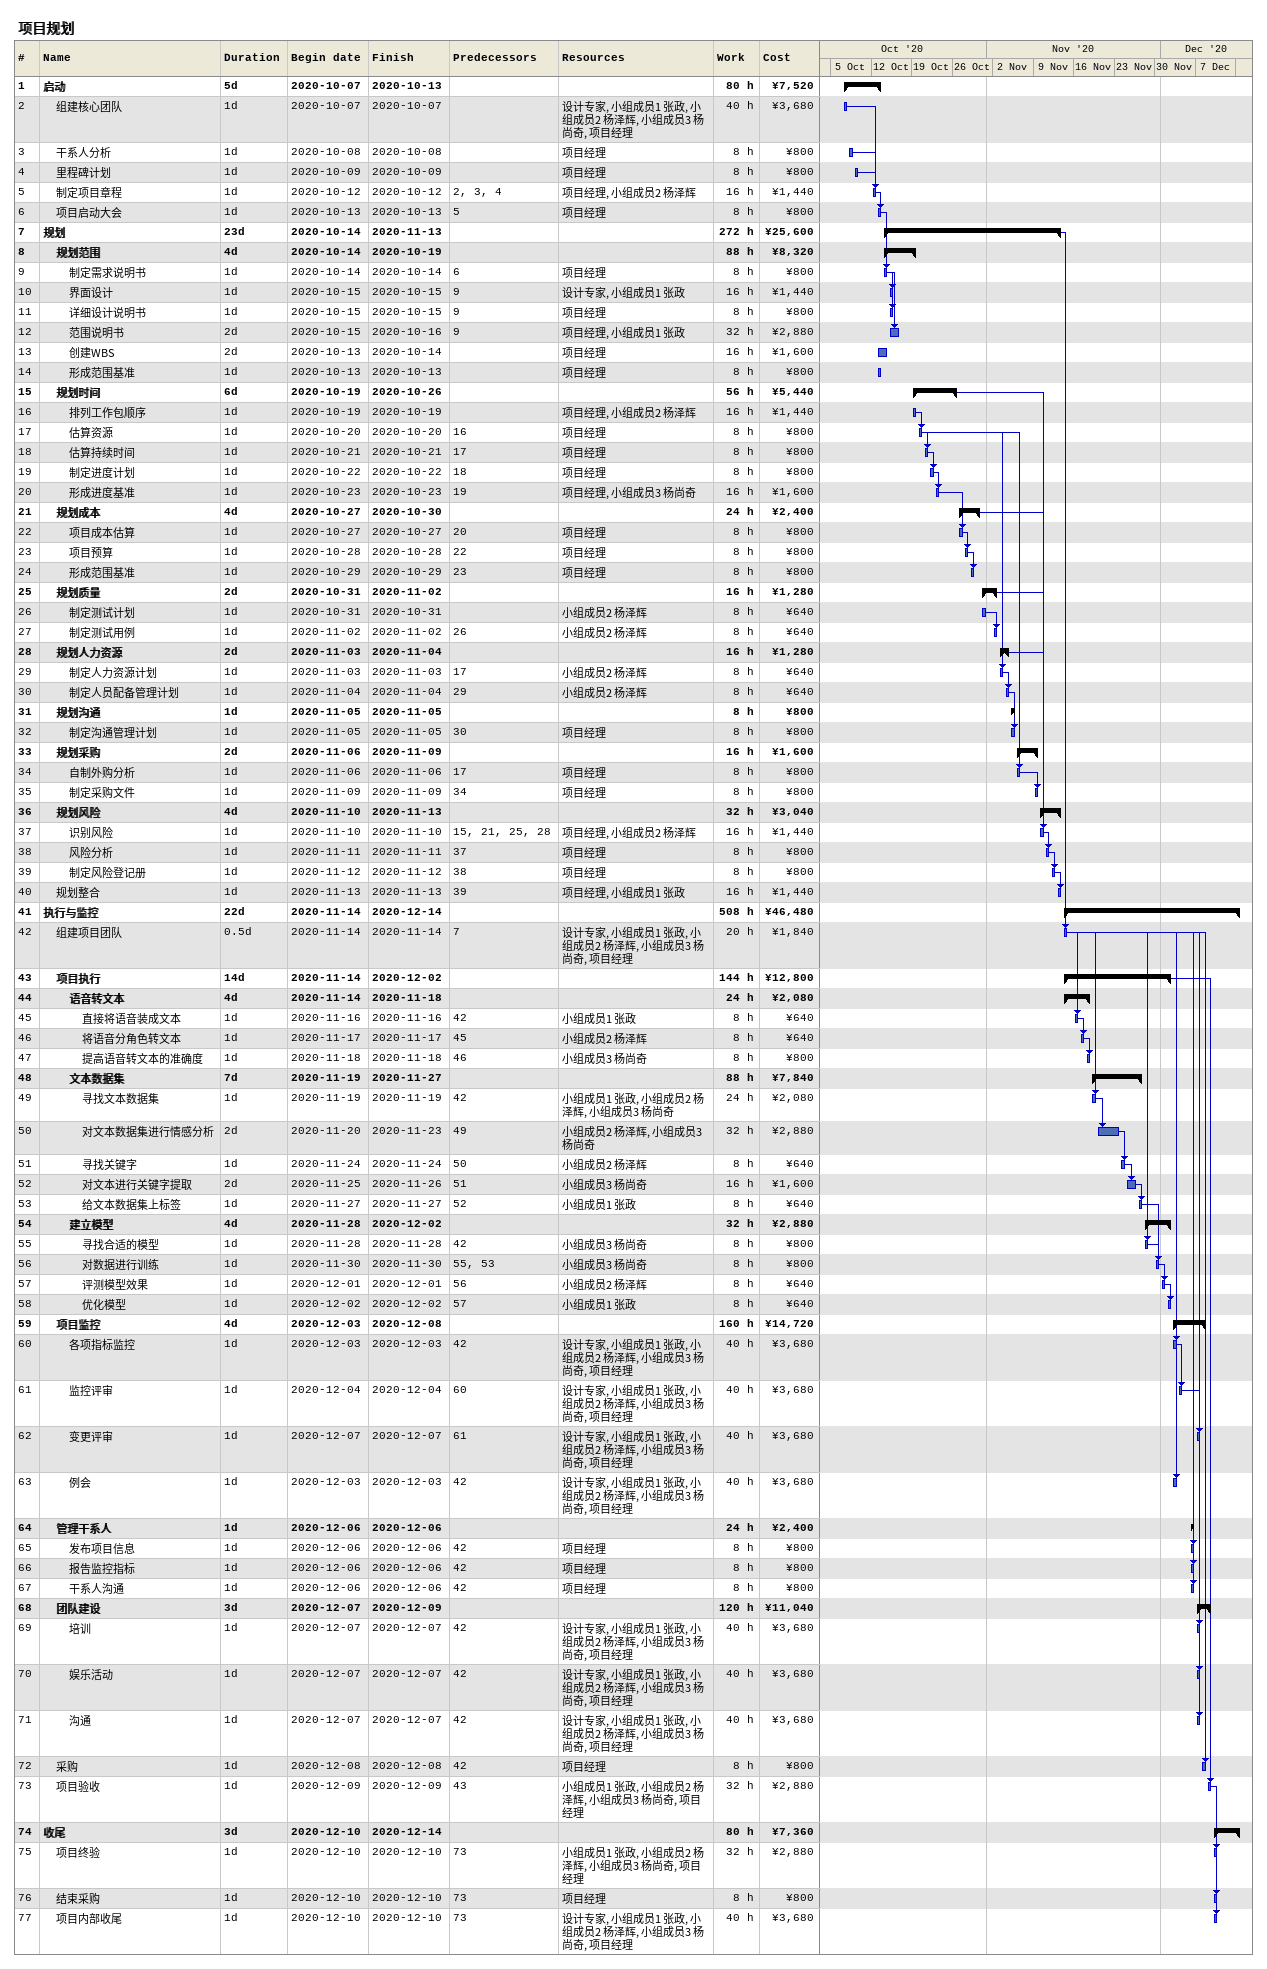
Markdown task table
项目规划

| ID | Level | Task | Duration | Start | Finish | Predecessors | Resources | Work (h) | Cost (¥) |
|---|---|---|---|---|---|---|---|---|---|
| 1 | 1 | **启动** | 5d | 2020-10-07 | 2020-10-13 |  |  | 80 | 7520 |
| 2 | 2 | 组建核心团队 | 1d | 2020-10-07 | 2020-10-07 |  | 设计专家, 小组成员1 张政, 小组成员2 杨泽辉, 小组成员3 杨尚奇, 项目经理 | 40 | 3680 |
| 3 | 2 | 干系人分析 | 1d | 2020-10-08 | 2020-10-08 |  | 项目经理 | 8 | 800 |
| 4 | 2 | 里程碑计划 | 1d | 2020-10-09 | 2020-10-09 |  | 项目经理 | 8 | 800 |
| 5 | 2 | 制定项目章程 | 1d | 2020-10-12 | 2020-10-12 | 2, 3, 4 | 项目经理, 小组成员2 杨泽辉 | 16 | 1440 |
| 6 | 2 | 项目启动大会 | 1d | 2020-10-13 | 2020-10-13 | 5 | 项目经理 | 8 | 800 |
| 7 | 1 | **规划** | 23d | 2020-10-14 | 2020-11-13 |  |  | 272 | 25600 |
| 8 | 2 | **规划范围** | 4d | 2020-10-14 | 2020-10-19 |  |  | 88 | 8320 |
| 9 | 3 | 制定需求说明书 | 1d | 2020-10-14 | 2020-10-14 | 6 | 项目经理 | 8 | 800 |
| 10 | 3 | 界面设计 | 1d | 2020-10-15 | 2020-10-15 | 9 | 设计专家, 小组成员1 张政 | 16 | 1440 |
| 11 | 3 | 详细设计说明书 | 1d | 2020-10-15 | 2020-10-15 | 9 | 项目经理 | 8 | 800 |
| 12 | 3 | 范围说明书 | 2d | 2020-10-15 | 2020-10-16 | 9 | 项目经理, 小组成员1 张政 | 32 | 2880 |
| 13 | 3 | 创建WBS | 2d | 2020-10-13 | 2020-10-14 |  | 项目经理 | 16 | 1600 |
| 14 | 3 | 形成范围基准 | 1d | 2020-10-13 | 2020-10-13 |  | 项目经理 | 8 | 800 |
| 15 | 2 | **规划时间** | 6d | 2020-10-19 | 2020-10-26 |  |  | 56 | 5440 |
| 16 | 3 | 排列工作包顺序 | 1d | 2020-10-19 | 2020-10-19 |  | 项目经理, 小组成员2 杨泽辉 | 16 | 1440 |
| 17 | 3 | 估算资源 | 1d | 2020-10-20 | 2020-10-20 | 16 | 项目经理 | 8 | 800 |
| 18 | 3 | 估算持续时间 | 1d | 2020-10-21 | 2020-10-21 | 17 | 项目经理 | 8 | 800 |
| 19 | 3 | 制定进度计划 | 1d | 2020-10-22 | 2020-10-22 | 18 | 项目经理 | 8 | 800 |
| 20 | 3 | 形成进度基准 | 1d | 2020-10-23 | 2020-10-23 | 19 | 项目经理, 小组成员3 杨尚奇 | 16 | 1600 |
| 21 | 2 | **规划成本** | 4d | 2020-10-27 | 2020-10-30 |  |  | 24 | 2400 |
| 22 | 3 | 项目成本估算 | 1d | 2020-10-27 | 2020-10-27 | 20 | 项目经理 | 8 | 800 |
| 23 | 3 | 项目预算 | 1d | 2020-10-28 | 2020-10-28 | 22 | 项目经理 | 8 | 800 |
| 24 | 3 | 形成范围基准 | 1d | 2020-10-29 | 2020-10-29 | 23 | 项目经理 | 8 | 800 |
| 25 | 2 | **规划质量** | 2d | 2020-10-31 | 2020-11-02 |  |  | 16 | 1280 |
| 26 | 3 | 制定测试计划 | 1d | 2020-10-31 | 2020-10-31 |  | 小组成员2 杨泽辉 | 8 | 640 |
| 27 | 3 | 制定测试用例 | 1d | 2020-11-02 | 2020-11-02 | 26 | 小组成员2 杨泽辉 | 8 | 640 |
| 28 | 2 | **规划人力资源** | 2d | 2020-11-03 | 2020-11-04 |  |  | 16 | 1280 |
| 29 | 3 | 制定人力资源计划 | 1d | 2020-11-03 | 2020-11-03 | 17 | 小组成员2 杨泽辉 | 8 | 640 |
| 30 | 3 | 制定人员配备管理计划 | 1d | 2020-11-04 | 2020-11-04 | 29 | 小组成员2 杨泽辉 | 8 | 640 |
| 31 | 2 | **规划沟通** | 1d | 2020-11-05 | 2020-11-05 |  |  | 8 | 800 |
| 32 | 3 | 制定沟通管理计划 | 1d | 2020-11-05 | 2020-11-05 | 30 | 项目经理 | 8 | 800 |
| 33 | 2 | **规划采购** | 2d | 2020-11-06 | 2020-11-09 |  |  | 16 | 1600 |
| 34 | 3 | 自制外购分析 | 1d | 2020-11-06 | 2020-11-06 | 17 | 项目经理 | 8 | 800 |
| 35 | 3 | 制定采购文件 | 1d | 2020-11-09 | 2020-11-09 | 34 | 项目经理 | 8 | 800 |
| 36 | 2 | **规划风险** | 4d | 2020-11-10 | 2020-11-13 |  |  | 32 | 3040 |
| 37 | 3 | 识别风险 | 1d | 2020-11-10 | 2020-11-10 | 15, 21, 25, 28 | 项目经理, 小组成员2 杨泽辉 | 16 | 1440 |
| 38 | 3 | 风险分析 | 1d | 2020-11-11 | 2020-11-11 | 37 | 项目经理 | 8 | 800 |
| 39 | 3 | 制定风险登记册 | 1d | 2020-11-12 | 2020-11-12 | 38 | 项目经理 | 8 | 800 |
| 40 | 2 | 规划整合 | 1d | 2020-11-13 | 2020-11-13 | 39 | 项目经理, 小组成员1 张政 | 16 | 1440 |
| 41 | 1 | **执行与监控** | 22d | 2020-11-14 | 2020-12-14 |  |  | 508 | 46480 |
| 42 | 2 | 组建项目团队 | 0.5d | 2020-11-14 | 2020-11-14 | 7 | 设计专家, 小组成员1 张政, 小组成员2 杨泽辉, 小组成员3 杨尚奇, 项目经理 | 20 | 1840 |
| 43 | 2 | **项目执行** | 14d | 2020-11-14 | 2020-12-02 |  |  | 144 | 12800 |
| 44 | 3 | **语音转文本** | 4d | 2020-11-14 | 2020-11-18 |  |  | 24 | 2080 |
| 45 | 4 | 直接将语音装成文本 | 1d | 2020-11-16 | 2020-11-16 | 42 | 小组成员1 张政 | 8 | 640 |
| 46 | 4 | 将语音分角色转文本 | 1d | 2020-11-17 | 2020-11-17 | 45 | 小组成员2 杨泽辉 | 8 | 640 |
| 47 | 4 | 提高语音转文本的准确度 | 1d | 2020-11-18 | 2020-11-18 | 46 | 小组成员3 杨尚奇 | 8 | 800 |
| 48 | 3 | **文本数据集** | 7d | 2020-11-19 | 2020-11-27 |  |  | 88 | 7840 |
| 49 | 4 | 寻找文本数据集 | 1d | 2020-11-19 | 2020-11-19 | 42 | 小组成员1 张政, 小组成员2 杨泽辉, 小组成员3 杨尚奇 | 24 | 2080 |
| 50 | 4 | 对文本数据集进行情感分析 | 2d | 2020-11-20 | 2020-11-23 | 49 | 小组成员2 杨泽辉, 小组成员3 杨尚奇 | 32 | 2880 |
| 51 | 4 | 寻找关键字 | 1d | 2020-11-24 | 2020-11-24 | 50 | 小组成员2 杨泽辉 | 8 | 640 |
| 52 | 4 | 对文本进行关键字提取 | 2d | 2020-11-25 | 2020-11-26 | 51 | 小组成员3 杨尚奇 | 16 | 1600 |
| 53 | 4 | 给文本数据集上标签 | 1d | 2020-11-27 | 2020-11-27 | 52 | 小组成员1 张政 | 8 | 640 |
| 54 | 3 | **建立模型** | 4d | 2020-11-28 | 2020-12-02 |  |  | 32 | 2880 |
| 55 | 4 | 寻找合适的模型 | 1d | 2020-11-28 | 2020-11-28 | 42 | 小组成员3 杨尚奇 | 8 | 800 |
| 56 | 4 | 对数据进行训练 | 1d | 2020-11-30 | 2020-11-30 | 55, 53 | 小组成员3 杨尚奇 | 8 | 800 |
| 57 | 4 | 评测模型效果 | 1d | 2020-12-01 | 2020-12-01 | 56 | 小组成员2 杨泽辉 | 8 | 640 |
| 58 | 4 | 优化模型 | 1d | 2020-12-02 | 2020-12-02 | 57 | 小组成员1 张政 | 8 | 640 |
| 59 | 2 | **项目监控** | 4d | 2020-12-03 | 2020-12-08 |  |  | 160 | 14720 |
| 60 | 3 | 各项指标监控 | 1d | 2020-12-03 | 2020-12-03 | 42 | 设计专家, 小组成员1 张政, 小组成员2 杨泽辉, 小组成员3 杨尚奇, 项目经理 | 40 | 3680 |
| 61 | 3 | 监控评审 | 1d | 2020-12-04 | 2020-12-04 | 60 | 设计专家, 小组成员1 张政, 小组成员2 杨泽辉, 小组成员3 杨尚奇, 项目经理 | 40 | 3680 |
| 62 | 3 | 变更评审 | 1d | 2020-12-07 | 2020-12-07 | 61 | 设计专家, 小组成员1 张政, 小组成员2 杨泽辉, 小组成员3 杨尚奇, 项目经理 | 40 | 3680 |
| 63 | 3 | 例会 | 1d | 2020-12-03 | 2020-12-03 | 42 | 设计专家, 小组成员1 张政, 小组成员2 杨泽辉, 小组成员3 杨尚奇, 项目经理 | 40 | 3680 |
| 64 | 2 | **管理干系人** | 1d | 2020-12-06 | 2020-12-06 |  |  | 24 | 2400 |
| 65 | 3 | 发布项目信息 | 1d | 2020-12-06 | 2020-12-06 | 42 | 项目经理 | 8 | 800 |
| 66 | 3 | 报告监控指标 | 1d | 2020-12-06 | 2020-12-06 | 42 | 项目经理 | 8 | 800 |
| 67 | 3 | 干系人沟通 | 1d | 2020-12-06 | 2020-12-06 | 42 | 项目经理 | 8 | 800 |
| 68 | 2 | **团队建设** | 3d | 2020-12-07 | 2020-12-09 |  |  | 120 | 11040 |
| 69 | 3 | 培训 | 1d | 2020-12-07 | 2020-12-07 | 42 | 设计专家, 小组成员1 张政, 小组成员2 杨泽辉, 小组成员3 杨尚奇, 项目经理 | 40 | 3680 |
| 70 | 3 | 娱乐活动 | 1d | 2020-12-07 | 2020-12-07 | 42 | 设计专家, 小组成员1 张政, 小组成员2 杨泽辉, 小组成员3 杨尚奇, 项目经理 | 40 | 3680 |
| 71 | 3 | 沟通 | 1d | 2020-12-07 | 2020-12-07 | 42 | 设计专家, 小组成员1 张政, 小组成员2 杨泽辉, 小组成员3 杨尚奇, 项目经理 | 40 | 3680 |
| 72 | 2 | 采购 | 1d | 2020-12-08 | 2020-12-08 | 42 | 项目经理 | 8 | 800 |
| 73 | 2 | 项目验收 | 1d | 2020-12-09 | 2020-12-09 | 43 | 小组成员1 张政, 小组成员2 杨泽辉, 小组成员3 杨尚奇, 项目经理 | 32 | 2880 |
| 74 | 1 | **收尾** | 3d | 2020-12-10 | 2020-12-14 |  |  | 80 | 7360 |
| 75 | 2 | 项目终验 | 1d | 2020-12-10 | 2020-12-10 | 73 | 小组成员1 张政, 小组成员2 杨泽辉, 小组成员3 杨尚奇, 项目经理 | 32 | 2880 |
| 76 | 2 | 结束采购 | 1d | 2020-12-10 | 2020-12-10 | 73 | 项目经理 | 8 | 800 |
| 77 | 2 | 项目内部收尾 | 1d | 2020-12-10 | 2020-12-10 | 73 | 设计专家, 小组成员1 张政, 小组成员2 杨泽辉, 小组成员3 杨尚奇, 项目经理 | 40 | 3680 |
